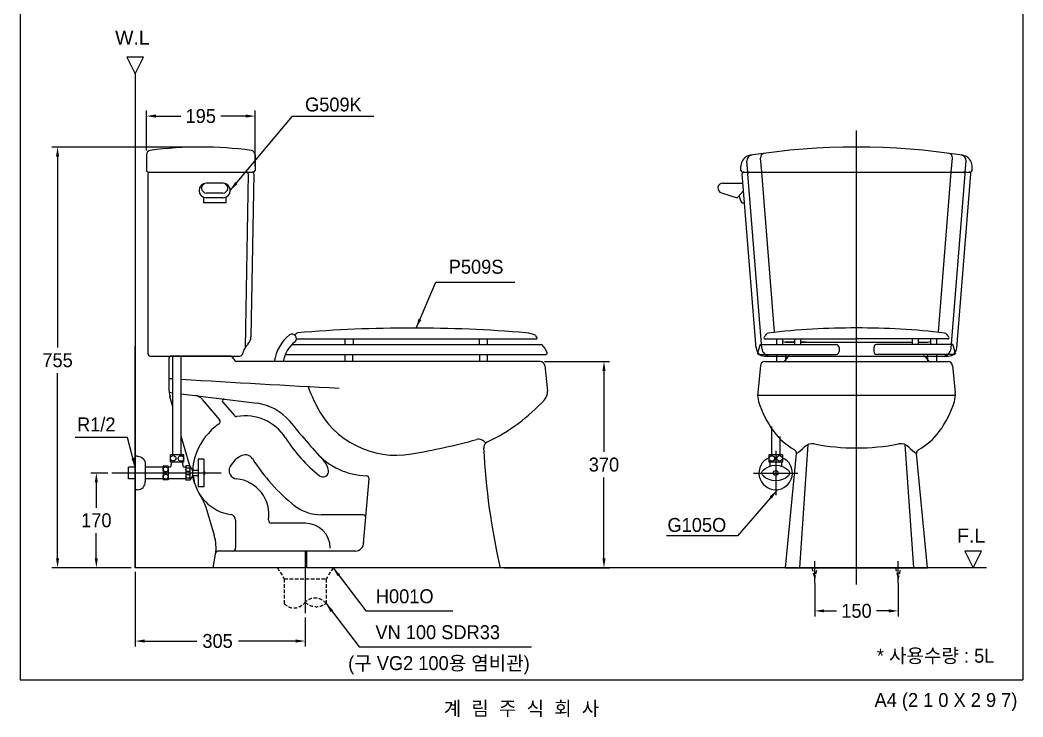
# Model space of a CAD drawing. Header units: millimetres. Extents: x 0 to 1800, y -67 to 2530.
# Drawn here: x 0 to 1800, y -67 to 1184 of the extents above; entities that cross this region are included whole.
import ezdxf
from ezdxf.enums import TextEntityAlignment as Align
from ezdxf.lldxf.tags import DXFTag

# ---------------------------------------------------------------- set-up
doc = ezdxf.new("R2010")
doc.units = ezdxf.units.MM
doc.linetypes.add('DASHED2', pattern=[9.525, 6.35, -3.175])
for name, color, linetype in [('TEXT', 7, 'Continuous'), ('내부선 및 부속', 4, 'Continuous'), ('도각라인', 255, 'Continuous'), ('외형선', 3, 'Continuous'), ('점선', 6, 'DASHED2'), ('중심선', 1, 'DASHED'), ('치수선', 7, 'Continuous')]:
    doc.layers.add(name, color=color, linetype=linetype)
doc.styles.add('____', font='')
doc.styles.add('타이틀', font='H2GTRM.TTF', dxfattribs={"height": 25})
doc.styles.get('____').set_extended_font_data('굴림')
tags = doc.linetypes.add('DASHDOT', pattern=[70, 31, -13, 13, -13]).pattern_tags.tags
tags[10:11] = [DXFTag(74, 4), DXFTag(75, 0), DXFTag(340, '0'), DXFTag(46, 0.0), DXFTag(50, 0.0), DXFTag(44, 0.0), DXFTag(45, 0.0)]
tags[8:9] = [DXFTag(74, 4), DXFTag(75, 0), DXFTag(340, '0'), DXFTag(46, 0.0), DXFTag(50, 0.0), DXFTag(44, 0.0), DXFTag(45, 0.0)]
tags[6:7] = [DXFTag(74, 4), DXFTag(75, 0), DXFTag(340, '0'), DXFTag(46, 0.0), DXFTag(50, 0.0), DXFTag(44, 0.0), DXFTag(45, 0.0)]
tags[4:5] = [DXFTag(74, 4), DXFTag(75, 0), DXFTag(340, '0'), DXFTag(46, 0.0), DXFTag(50, 0.0), DXFTag(44, 0.0), DXFTag(45, 0.0)]
tags = doc.linetypes.add('DASHED', pattern=[25.72, 12.86, -12.86]).pattern_tags.tags
tags[6:7] = [DXFTag(74, 4), DXFTag(75, 0), DXFTag(340, '0'), DXFTag(46, 0.0), DXFTag(50, 0.0), DXFTag(44, 0.0), DXFTag(45, 0.0)]
tags[4:5] = [DXFTag(74, 4), DXFTag(75, 0), DXFTag(340, '0'), DXFTag(46, 0.0), DXFTag(50, 0.0), DXFTag(44, 0.0), DXFTag(45, 0.0)]
doc.dimstyles.new('MSADIM', dxfattribs={"dimtxt": 33, "dimasz": 17, "dimexe": 10, "dimexo": 7.5, "dimgap": 10, "dimtad": 0, "dimtih": 1, "dimtoh": 1, "dimdec": 0, "dimzin": 1, "dimdsep": 46, "dimtxsty": '____', "dimcen": 11.25, "dimadec": 0, "dimazin": 0, "dimtfac": 1, "dimtdec": 0, "dimtix": 1, "dimtmove": 0, "dimatfit": 3, "dimfxl": 1, "dimtolj": 1, "dimtzin": 1, "dimarcsym": 0})

# ---------------------------------------------------------------- blocks, each defined once
blk = doc.blocks.new('*D2')
at = {"layer": '치수선', "color": 0, "linetype": 'Continuous', "lineweight": -2, "transparency": 16777216}
for p, q in [((1426.2, 173.4), (1426.2, 113.4)), ((1576.2, 173.4), (1576.2, 113.4)), ((1443.2, 123.4), (1465.3, 123.4)), ((1559.2, 123.4), (1537.2, 123.4))]:
    blk.add_line(p, q, dxfattribs=at)
at = {"layer": '치수선', "color": 0, "linetype": 'Continuous', "transparency": 16777216}
for points in [[(1443.2, 126.2), (1443.2, 120.6), (1426.2, 123.4)], [(1559.2, 126.2), (1559.2, 120.6), (1576.2, 123.4)]]:
    blk.add_solid(points, dxfattribs=at)
at = {"layer": '치수선', "color": 0, "linetype": 'Continuous', "transparency": 16777216, "insert": (1501.2, 123.4), "char_height": 25, "attachment_point": 5, "style": '____'}
blk.add_mtext('\\A1;150', dxfattribs=at)
blk = doc.blocks.new('*D7')
at = {"layer": '치수선', "color": 0, "linetype": 'Continuous', "lineweight": -2, "transparency": 16777216}
for p, q in [((157.3, 370.9), (126.9, 370.9)), ((136.9, 353.9), (136.9, 308.7)), ((136.9, 217.9), (136.9, 263)), ((199.3, 200.9), (126.9, 200.9))]:
    blk.add_line(p, q, dxfattribs=at)
at = {"layer": '치수선', "color": 0, "linetype": 'Continuous', "transparency": 16777216}
for points in [[(134.1, 353.9), (139.7, 353.9), (136.9, 370.9)], [(134.1, 217.9), (139.7, 217.9), (136.9, 200.9)]]:
    blk.add_solid(points, dxfattribs=at)
at = {"layer": '치수선', "color": 0, "linetype": 'Continuous', "transparency": 16777216, "insert": (136.9, 285.9), "char_height": 25, "attachment_point": 5, "style": '____'}
blk.add_mtext('\\A1;170', dxfattribs=at)
blk = doc.blocks.new('*D8')
at = {"layer": '치수선', "color": 0, "linetype": 'Continuous', "lineweight": -2, "transparency": 16777216}
for p, q in [((316.8, 955.9), (57.3, 955.9)), ((67.3, 938.9), (67.3, 596)), ((67.3, 217.9), (67.3, 550.4)), ((199.3, 200.9), (57.3, 200.9))]:
    blk.add_line(p, q, dxfattribs=at)
at = {"layer": '치수선', "color": 0, "linetype": 'Continuous', "transparency": 16777216}
for points in [[(64.5, 938.9), (70.1, 938.9), (67.3, 955.9)], [(64.5, 217.9), (70.1, 217.9), (67.3, 200.9)]]:
    blk.add_solid(points, dxfattribs=at)
at = {"layer": '치수선', "color": 0, "linetype": 'Continuous', "transparency": 16777216, "insert": (67.3, 573.2), "char_height": 25, "attachment_point": 5, "style": '____'}
blk.add_mtext('\\A1;755', dxfattribs=at)
blk = doc.blocks.new('*D9')
at = {"layer": '치수선', "color": 0, "linetype": 'Continuous', "lineweight": -2, "transparency": 16777216}
for p, q in [((206.8, 193.4), (206.8, 59.3)), ((511.8, 111.6), (511.8, 59.3)), ((223.8, 69.3), (317.2, 69.3)), ((494.8, 69.3), (391.8, 69.3))]:
    blk.add_line(p, q, dxfattribs=at)
at = {"layer": '치수선', "color": 0, "linetype": 'Continuous', "transparency": 16777216}
for points in [[(223.8, 72.2), (223.8, 66.5), (206.8, 69.3)], [(494.8, 72.2), (494.8, 66.5), (511.8, 69.3)]]:
    blk.add_solid(points, dxfattribs=at)
at = {"layer": '치수선', "color": 0, "linetype": 'Continuous', "transparency": 16777216, "insert": (354.5, 69.3), "char_height": 25, "attachment_point": 5, "style": '____'}
blk.add_mtext('\\A1;305', dxfattribs=at)
blk = doc.blocks.new('*D12')
at = {"layer": '치수선', "color": 0, "linetype": 'Continuous', "lineweight": -2, "transparency": 16777216}
for p, q in [((941.3, 570.9), (1058, 570.9)), ((1048, 553.9), (1048, 408.7)), ((1048, 217.9), (1048, 363)), ((869.3, 200.9), (1058, 200.9))]:
    blk.add_line(p, q, dxfattribs=at)
at = {"layer": '치수선', "color": 0, "linetype": 'Continuous', "transparency": 16777216}
for points in [[(1045.2, 553.9), (1050.9, 553.9), (1048, 570.9)], [(1045.2, 217.9), (1050.9, 217.9), (1048, 200.9)]]:
    blk.add_solid(points, dxfattribs=at)
at = {"layer": '치수선', "color": 0, "linetype": 'Continuous', "transparency": 16777216, "insert": (1048, 385.9), "char_height": 25, "attachment_point": 5, "style": '____'}
blk.add_mtext('\\A1;370', dxfattribs=at)
blk = doc.blocks.new('*D14')
at = {"layer": '치수선', "color": 0, "linetype": 'Continuous', "lineweight": -2, "transparency": 16777216}
for p, q in [((226.8, 949.5), (226.8, 1021.5)), ((243.8, 1011.5), (288.3, 1011.5)), ((404.8, 1011.5), (360.2, 1011.5)), ((421.8, 921.4), (421.8, 1021.5))]:
    blk.add_line(p, q, dxfattribs=at)
at = {"layer": '치수선', "color": 0, "linetype": 'Continuous', "transparency": 16777216}
for points in [[(243.8, 1014.4), (243.8, 1008.7), (226.8, 1011.5)], [(404.8, 1014.4), (404.8, 1008.7), (421.8, 1011.5)]]:
    blk.add_solid(points, dxfattribs=at)
at = {"layer": '치수선', "color": 0, "linetype": 'Continuous', "transparency": 16777216, "insert": (324.3, 1011.5), "char_height": 25, "attachment_point": 5, "style": '____'}
blk.add_mtext('\\A1;195', dxfattribs=at)

msp = doc.modelspace()

# ---------------------------------------------------------------- linework, layer by layer
msp.add_line((1270.5, 258), (1160.4, 258))
at = {"layer": '내부선 및 부속'}
for p, q in [((1331.1, 910.9), (1329.1, 936.2)), ((1671.4, 910.9), (1673.4, 936.2)), ((1306, 910.9), (1304.4, 930.8)), ((1696.5, 910.9), (1698.1, 930.8)), ((232.3, 910.9), (416.3, 910.9)), ((409.3, 907.8), (403.9, 595.6)), ((1299.2, 910.9), (1703.2, 910.9)), ((1331.3, 594.7), (1306.3, 907.6)), ((1354, 624.3), (1331.1, 910.9)), ((1648.5, 624.3), (1671.4, 910.9)), ((1671.2, 594.7), (1696.2, 907.6)), ((1374, 605.9), (1389.8, 605.9)), ((1389.8, 605.9), (1374, 605.9)), ((1400.7, 605.9), (1601, 605.9)), ((1411.6, 605.9), (1400.7, 605.9)), ((1611.9, 605.9), (1628.5, 605.9)), ((267.4, 515.9), (274.3, 515)), ((289.3, 513.1), (425.5, 496)), ((1323.7, 510.9), (1678.7, 510.9)), ((326.8, 503.1), (358, 466.5)), ((363.6, 498.5), (384.6, 473.9)), ((1414.2, 421.9), (1398.7, 200.9)), ((1588.3, 421.9), (1603.7, 200.9)), ((616.7, 244.6), (626.4, 360.5)), ((615.6, 295.9), (541.2, 295.9)), ((386.8, 286.3), (386.8, 235.9)), ((512.1, 280.9), (451.1, 280.9))]:
    msp.add_line(p, q, dxfattribs=at)
at = {"layer": '내부선 및 부속', "linetype": 'Continuous'}
for p, q in [((364.3, 890.9), (334.3, 890.9)), ((1261.6, 891.3), (1297.6, 890.9)), ((329.3, 865.9), (329.3, 855.9)), ((364.3, 864.9), (334.3, 864.9)), ((363.9, 873.3), (334.6, 873.3)), ((369.3, 865.9), (369.3, 855.9)), ((1258.9, 873.7), (1287.3, 865)), ((1287.3, 865), (1298.7, 877.2)), ((369.3, 855.9), (329.3, 855.9)), ((1295.7, 855.9), (1300.4, 855.9)), ((927.7, 614.8), (925.6, 617.4)), ((487.7, 601.3), (936.2, 601.3)), ((496, 611.5), (926.4, 611.5)), ((583.2, 611.5), (583.2, 601.3)), ((597.6, 611.5), (597.6, 601.3)), ((824.1, 611.5), (824.1, 601.3)), ((838.5, 611.5), (838.5, 601.3)), ((925.6, 611.5), (926.1, 611.5)), ((1328.5, 601.3), (1465, 601.3)), ((1337.2, 611.5), (1501.2, 611.5)), ((1357.6, 611.5), (1357.6, 601.3)), ((1368.5, 611.5), (1368.5, 601.3)), ((1389.8, 611.5), (1389.8, 601.3)), ((1400.7, 611.5), (1400.7, 601.3)), ((1470, 596.3), (1470, 588.8)), ((1665.3, 611.5), (1501.2, 611.5)), ((1532.4, 596.3), (1532.4, 588.8)), ((1673.9, 601.3), (1537.4, 601.3)), ((1601, 611.5), (1601, 601.3)), ((1611.9, 611.5), (1611.9, 601.3)), ((1634, 611.5), (1634, 601.3)), ((1644.9, 611.5), (1644.9, 601.3)), ((274.3, 403.6), (274.3, 580.9)), ((289.3, 403.6), (289.3, 580.9)), ((476.1, 583.8), (944.1, 583.8)), ((583.2, 583.8), (583.2, 570.9)), ((596.9, 583.8), (596.9, 570.9)), ((824.8, 583.8), (824.8, 570.9)), ((838.5, 583.8), (838.5, 570.9)), ((1325.8, 583.8), (1465, 583.8)), ((1357.6, 583.8), (1357.6, 570.9)), ((1373.9, 583.8), (1373.9, 570.9)), ((1676.7, 583.8), (1537.4, 583.8)), ((1628.6, 583.8), (1628.6, 570.9)), ((1644.9, 583.8), (1644.9, 570.9)), ((1348.7, 454.6), (1348.7, 403.6)), ((1363.7, 436.4), (1363.7, 403.6)), ((210.8, 400.9), (206.8, 400.9)), ((293.8, 403.6), (269.8, 403.6)), ((269.8, 390.6), (269.8, 403.6)), ((293.8, 390.6), (293.8, 403.6)), ((1344.2, 403.6), (1344.2, 390.6)), ((1368.2, 403.6), (1344.2, 403.6)), ((1368.2, 403.6), (1368.2, 390.6)), ((194.8, 360.6), (194.8, 381.1)), ((206.8, 381.1), (194.8, 381.1)), ((224.8, 386.9), (224.8, 354.9)), ((256.8, 381.1), (224.8, 381.1)), ((256.8, 383.4), (256.8, 358.4)), ((265.8, 383.4), (256.8, 383.4)), ((265.8, 383.4), (265.8, 358.4)), ((270.3, 381.1), (265.8, 381.1)), ((293.8, 390.6), (269.8, 390.6)), ((271.8, 390.6), (270.3, 381.1)), ((293.3, 381.1), (291.8, 390.6)), ((297.8, 381.1), (293.3, 381.1)), ((304.8, 383.9), (297.8, 383.9)), ((297.8, 383.9), (297.8, 357.9)), ((304.8, 383.9), (304.8, 357.9)), ((304.8, 383.9), (309.8, 375.6)), ((319.8, 395.9), (319.8, 345.9)), ((329.8, 395.9), (319.8, 395.9)), ((329.8, 395.9), (329.8, 345.9)), ((1368.2, 390.6), (1344.2, 390.6)), ((1345.7, 390.6), (1345.7, 383.2)), ((1366.7, 390.6), (1366.7, 383.2)), ((206.8, 360.6), (194.8, 360.6)), ((256.8, 360.6), (224.8, 360.6)), ((297.8, 360.6), (265.8, 360.6)), ((309.8, 366.1), (304.8, 357.9)), ((309.8, 375.6), (309.8, 366.1)), ((319.8, 375.6), (309.8, 375.6)), ((319.8, 366.1), (309.8, 366.1)), ((265.8, 358.4), (256.8, 358.4)), ((304.8, 357.9), (297.8, 357.9)), ((329.8, 345.9), (319.8, 345.9)), ((210.8, 340.9), (206.8, 340.9))]:
    msp.add_line(p, q, dxfattribs=at)
at = {"layer": '내부선 및 부속', "linetype": 'Continuous', "flags": 128}
for points in [[(210.8, 400.9, -0.414214), (224.8, 386.9)], [(1333.5, 376, -0.388889), (1379, 376)], [(329.8, 375.4, -0.31563), (329.8, 366.4)], [(1333.5, 365.7, -0.44), (1333.5, 376)], [(1379, 365.7, -0.388889), (1333.5, 365.7)], [(1379, 376, -0.44), (1379, 365.7)]]:
    msp.add_lwpolyline(points, format="xyb", dxfattribs=at)
at = {"layer": '내부선 및 부속', "linetype": 'Continuous'}
for centre, radius in [((274.8, 397.3), 5), ((288.8, 397), 5), ((1349.3, 397), 5), ((1363.2, 397.3), 5), ((261.3, 377.4), 4.5), ((301.3, 376.9), 3.5), ((261.3, 364.4), 4.5), ((301.3, 364.9), 3.5), ((1356.2, 370.9), 4.5)]:
    msp.add_circle(centre, radius, dxfattribs=at)
at = {"layer": '내부선 및 부속'}
for centre, radius, start, end in [((1314.4, 931.6), 10, 98.7374, 184.5742), ((1337.1, 936.9), 8, 97.6588, 184.5742), ((1665.4, 936.9), 8, 355.4258, 82.3412), ((1688.1, 931.6), 10, 355.4258, 81.2626), ((406.3, 907.9), 3, 359.0195, 90), ((1309.3, 907.9), 3, 90, 184.5742), ((1693.2, 907.9), 3, 355.4258, 90), ((1374, 625.9), 20, 184.5742, 187.0905), ((1628.5, 625.9), 20, 352.9096, 355.4258), ((1346.3, 595.9), 15, 184.5742, 270), ((1374, 625.9), 20, 254.0739, 270), ((1628.5, 625.9), 20, 270, 285.9258), ((1656.2, 595.9), 15, 270, 355.4258), ((1463.9, 18856.8), 18355, 266.26053, 266.28399), ((1463.9, 18856.8), 18355, 266.33091, 267.2162), ((849.6, 650), 355, 200.4068, 206.5677), ((311.6, 490.2), 20, 40.4487, 82.8261), ((365.9, 500.5), 3, 82.8261, 220.4487), ((414.3, 406.7), 90, 39.2808, 82.8261), ((675.2, 562.8), 160, 206.5677, 279.7748), ((388.4, 477.2), 5, 220.4487, 280.3156), ((404.5, 388.6), 85, 32.2321, 100.3156), ((423.7, 365.5), 115, 129.7011, 163.7113), ((404.5, 388.6), 85, 123.9534, 129.7011), ((354.2, 463.3), 5, 303.9534, 40.4487), ((1842.4, 1574.8), 1755, 219.2656, 222.3286), ((704.8, 578), 270, 212.2321, 231.7134), ((488.4, 1646.8), 1260, 279.7748, 285.2154), ((823, 416.5), 15, 32.0647, 105.2154), ((1346.6, 476.6), 85, 303.6921, 315.8348), ((1421.9, 403.4), 20, 79.1082, 135.8348), ((1501.2, 815.9), 400, 259.1082, 280.8918), ((1580.6, 403.4), 20, 44.1652, 100.8918), ((1655.9, 476.6), 85, 224.1652, 236.3079), ((390.1, 375.3), 80, 163.7113, 179.8077), ((416.5, 361.1), 45, 113.1207, 151.6562), ((404.5, 388.6), 15, 32.2321, 113.5194), ((704.8, 578), 340, 212.2321, 231.4218), ((625, 490.9), 125, 221.6806, 268.3776), ((390.1, 375.3), 15, 151.6562, 264.0633), ((519.1, 369.4), 35, 10.2431, 42.3286), ((390.1, 375.3), 80, 186.6264, 261.5183), ((381.8, 295.8), 65, 351.8607, 84.0633), ((543.7, 373.9), 10, 231.7134, 10.2431), ((621.4, 360.9), 5, 355.2608, 88.3776), ((541.2, 375.9), 80, 231.0097, 270), ((376.8, 286.3), 10, 0, 81.5183), ((615.6, 290.9), 5, 355.2608, 90), ((451.1, 285.9), 5, 171.8607, 270), ((511.8, 235.9), 45, 0, 90), ((381.8, 235.9), 5, 270, 0)]:
    msp.add_arc(centre, radius, start, end, dxfattribs=at)
at = {"layer": '내부선 및 부속', "linetype": 'Continuous'}
for centre, radius, start, end in [((334.3, 877.9), 13, 90, 270), ((334.6, 882.1), 8.82, 90, 270), ((363.9, 882.1), 8.82, 270, 90), ((364.3, 877.9), 13, 270, 90), ((1261.5, 882.3), 9, 89.4, 253.0627), ((1315.9, 870.7), 25, 184.1191, 216.2699), ((703.3, -1833.3), 2464.4, 85.2209, 94.7792), ((1494.1, -627.9), 1259.1, 89.674, 96.885), ((1508.4, -627.9), 1259.1, 83.115, 90.326), ((529.5, 561.1), 73.8, 128.2835, 172.3899), ((488.1, 612.3), 7.94, 313.9053, 122.6617), ((467.5, 672.5), 58.6, 294.664, 301.4033), ((905.5, 581.4), 41.3, 60.8845, 85.6022), ((926.2, 613.5), 2, 268.7973, 39.2367), ((1337.2, 613.5), 2, 147.4173, 270), ((1407.6, 568.5), 85.7, 143.2068, 147.4173), ((1343.9, 616.2), 6, 96.885, 143.2069), ((1658.6, 616.2), 6, 36.7932, 83.115), ((1594.8, 568.5), 85.7, 32.5827, 36.7931), ((1665.3, 613.5), 2, 270, 32.5827), ((529.5, 561.1), 58, 128.2835, 170.2995), ((916, 577.3), 31.4, 16.6851, 49.8505), ((1407.6, 568.5), 85.7, 157.4398, 168.0631), ((1465, 596.3), 5, 0, 90), ((1537.4, 596.3), 5, 90, 180), ((1594.8, 568.5), 85.7, 11.9369, 22.5602), ((944.1, 585.8), 2, 270, 16.6851), ((1325.8, 585.8), 2, 168.0631, 270), ((1465, 588.8), 5, 270, 0), ((1537.4, 588.8), 5, 180, 270), ((1676.7, 585.8), 2, 270, 11.9369), ((1356.2, 370.9), 30, 113.578, 66.4216), ((210.8, 354.9), 14, 270, 360)]:
    msp.add_arc(centre, radius, start, end, dxfattribs=at)
at = {"layer": '도각라인', "color": 7}
for p, q in [((0, 2530), (0, 0)), ((1800, 2530), (1800, 0)), ((0, 0), (1800, 0))]:
    msp.add_line(p, q, dxfattribs=at)
at = {"layer": '외형선', "linetype": 'Continuous'}
for p, q in [((221.8, 1117.5), (191.8, 1117.5)), ((191.8, 1117.5), (206.8, 1087.5)), ((206.8, 1087.5), (221.8, 1117.5)), ((206.8, 1087.5), (206.8, 200.9)), ((206.8, 200.9), (206.8, 599.3)), ((206.8, 340.9), (206.8, 400.9)), ((1725.7, 230.9), (1695.7, 230.9)), ((1695.7, 230.9), (1710.7, 200.9)), ((1710.7, 200.9), (1725.7, 230.9)), ((1734.3, 200.9), (206.8, 200.9))]:
    msp.add_line(p, q, dxfattribs=at)
at = {"layer": '외형선'}
for p, q in [((226.8, 942), (226.8, 913.9)), ((421.8, 942), (421.8, 913.9)), ((1293.7, 913.9), (1293.7, 921.4)), ((1708.7, 913.9), (1708.7, 921.4)), ((229.3, 907.9), (229.3, 585.9)), ((229.8, 910.9), (232.3, 910.9)), ((419.3, 907.8), (414.3, 615.6)), ((418.8, 910.9), (416.3, 910.9)), ((1321.3, 594.7), (1296.3, 907.6)), ((1296.7, 910.9), (1299.2, 910.9)), ((1299.2, 910.9), (1703.2, 910.9)), ((1681.2, 594.7), (1706.2, 907.6)), ((1703.2, 910.9), (1705.7, 910.9)), ((234.3, 580.9), (394.3, 580.9)), ((376.8, 580.9), (271.8, 580.9)), ((380.8, 578.9), (385.3, 572.9)), ((1336.2, 580.9), (1666.2, 580.9)), ((1377.2, 578.9), (1371.2, 570.9)), ((1381.2, 580.9), (1621.2, 580.9)), ((1625.2, 578.9), (1631.2, 570.9)), ((266.8, 575.9), (266.8, 524.6)), ((933.8, 570.9), (389.3, 570.9)), ((941.7, 563.7), (946.7, 518)), ((1328.8, 563.7), (1323.9, 514.8)), ((1336.7, 570.9), (1665.7, 570.9)), ((1673.7, 563.7), (1678.5, 514.8)), ((274.3, 489.9), (269.1, 508.2)), ((304.5, 383.9), (289.3, 437.2)), ((1373.7, 200.9), (1393.7, 405.9)), ((1628.7, 200.9), (1608.7, 405.9)), ((313.1, 353.5), (309.6, 365.8)), ((348.7, 258.7), (333.8, 308.8)), ((346.8, 200.9), (350.8, 225)), ((601.8, 230.9), (356, 230.9)), ((861.8, 200.9), (346.8, 200.9)), ((1373.7, 200.9), (1628.7, 200.9))]:
    msp.add_line(p, q, dxfattribs=at)
at = {"layer": '외형선', "linetype": 'Continuous', "flags": 128}
msp.add_lwpolyline([(1678.8, 585.9, -0.003413), (1678.7, 585.7)], format="xyb", dxfattribs=at)
at = {"layer": '외형선'}
for centre, radius, start, end in [((324.3, 265.9), 690, 82.4592, 97.5408), ((1501.2, -284.1), 1240, 81.1593, 98.8407), ((234.8, 942), 8, 97.5408, 180), ((413.8, 942), 8, 0, 82.4592), ((1313.7, 921.4), 20, 98.8407, 180), ((1688.7, 921.4), 20, 360, 81.1593), ((229.8, 913.9), 3, 180, 270), ((232.3, 907.9), 3, 90, 180), ((416.3, 907.9), 3, 359.0195, 90), ((418.8, 913.9), 3, 270, 0), ((1296.7, 913.9), 3, 180, 270), ((1299.2, 907.9), 3, 90, 184.5742), ((1703.2, 907.9), 3, 355.4258, 90), ((1705.7, 913.9), 3, 270, 0), ((394.3, 615.9), 20, 317.695, 359.0195), ((442.4, 572.1), 45, 137.695, 164.038), ((1336.2, 595.9), 15, 180, 270), ((1666.2, 595.9), 15, 270, 0), ((234.3, 585.9), 5, 180, 270), ((271.8, 575.9), 5, 90, 180), ((376.8, 575.9), 5, 36.8699, 90), ((394.3, 585.9), 5, 270, 344.038), ((1381.2, 575.9), 5, 90, 143.1301), ((1621.2, 575.9), 5, 36.8699, 90), ((389.3, 575.9), 5, 216.8699, 270), ((933.8, 562.9), 8, 6.1563, 90), ((1336.7, 562.9), 8, 90, 180), ((1665.7, 562.9), 8, 0, 90), ((326.8, 524.6), 60, 180, 196.607), ((926.8, 515.9), 20, 316.4697, 6.1563), ((1363.7, 510.9), 40, 174.3363, 197.1888), ((1638.7, 510.9), 40, 342.8112, 5.6637), ((662.2, 767.3), 385, 307.0132, 316.5778), ((1497.5, 552.2), 180, 197.1888, 216.4568), ((1505, 552.2), 180, 323.5432, 342.8112), ((707.3, 707.4), 310, 295.1287, 307.0132), ((1445.2, 513.6), 115, 216.4568, 241.0722), ((1557.3, 513.6), 115, 298.9278, 323.5432), ((844.1, 415.8), 12, 115.1287, 182.9284), ((2080.4, 479.1), 1250, 182.9284, 192.8606), ((1385.7, 406), 8, 354.4278, 61.0722), ((1616.8, 406), 8, 118.9278, 185.5722), ((252.3, 284.5), 85, 16.607, 33.3905), ((276.8, 237.3), 75, 350.5377, 16.607), ((601.8, 245.9), 15, 270, 0), ((356, 225.9), 5, 90, 171.7886)]:
    msp.add_arc(centre, radius, start, end, dxfattribs=at)
at = {"layer": '외형선', "linetype": 'Continuous'}
msp.add_arc((1334.4, 591.4), 12, 207.251, 208.0328, dxfattribs=at)
msp.add_point((206.8, 234.9), dxfattribs=at)
msp.add_point((206.8, 234.9), dxfattribs=at)
msp.add_point((206.8, 234.9), dxfattribs=at)
msp.add_point((206.8, 234.9), dxfattribs=at)
at = {"layer": '점선'}
for p, q in [((461.8, 200.9), (474.3, 180.9)), ((561.8, 200.9), (549.3, 180.9)), ((1421.2, 200.9), (1426.2, 180.9)), ((1426.2, 180.9), (1431.2, 200.9)), ((1571.2, 200.9), (1576.2, 180.9)), ((1576.2, 180.9), (1581.2, 200.9)), ((474.3, 180.9), (474.3, 136.4)), ((474.3, 180.9), (549.3, 180.9)), ((549.3, 180.9), (549.3, 136.7))]:
    msp.add_line(p, q, dxfattribs=at)
for centre, radius, start, end in [((529.5, 120.9), 25.4, 38.5927, 140.2275), ((491.8, 152.3), 23.6, 222.2205, 320.2275), ((532, 160.3), 29.3, 226.4632, 306.3085)]:
    msp.add_arc(centre, radius, start, end, dxfattribs=at)
at = {"layer": '중심선', "linetype": 'DASHDOT'}
for p, q in [((1501.2, 170.9), (1501.2, 985.9)), ((1356.2, 410.9), (1356.2, 330.9)), ((361.2, 370.9), (164.8, 370.9)), ((1316.2, 370.9), (1396.2, 370.9)), ((511.8, 230.9), (511.8, 119.1)), ((514.3, 230.9), (514.3, 200.9)), ((1426.2, 173.7), (1426.2, 212.5)), ((1576.2, 173.7), (1576.2, 212.5))]:
    msp.add_line(p, q, dxfattribs=at)
at = {"layer": '치수선', "linetype": 'Continuous'}
for p, q in [((505.7, 1011.5), (635.2, 1011.5)), ((763.3, 713.6), (888.3, 713.6)), ((637.9, 123.4), (776.9, 123.4)), ((625.5, 58.7), (917.8, 58.7))]:
    msp.add_line(p, q, dxfattribs=at)

# ---------------------------------------------------------------- texts
at = {"layer": 'TEXT', "style": '타이틀'}
for s, p in [('* 사용수량 : 5L', (1643.3, 42.9)), ('계  림  주  식  회  사', (900, -51.7))]:
    msp.add_text(s, height=25, dxfattribs=at).set_placement(p, align=Align.MIDDLE_CENTER)
msp.add_text('A4 (2 1 0 X 2 9 7)', height=25, dxfattribs=at).set_placement((1790, -36.5), align=Align.MIDDLE_RIGHT)
at = {"layer": 'TEXT', "char_height": 25, "attachment_point": 1, "line_spacing_factor": 0.963855, "style": '타이틀'}
for s, insert, width in [('\\fArial;W.L', (170.6, 1164.9), 248.993), ('\\A1;G509K', (511.5, 1044.8), 248.993), ('\\A1;P509S', (769.4, 753.6), 248.993), ('\\A1;R1/2', (102.3, 470.6), 361.787), ('\\A1; G105O', (1152.9, 290.2), 248.993), ('\\fArial;F.L', (1681.8, 271.1), 248.993), ('\\A1; H001O', (629.5, 162.2), 248.993), ('\\A1;VN 100 SDR33', (637.8, 97.7), 379.657), ('\\A1;(구 VG2 100{\\fGulim|b0|i0|c129|p50;용 염비관)}', (588.9, 42.2), 379.657)]:
    msp.add_mtext(s, dxfattribs=dict(at, insert=insert, width=width))

# ---------------------------------------------------------------- dimensions: what is measured, and where the dimension line sits
at = {"layer": '치수선', "linetype": 'Continuous'}
for base, p1, p2, picture, middle in [((421.8, 1011.5), (226.8, 942), (421.8, 913.9), '*D14', (324.3, 1011.5)), ((1576.2, 123.4), (1426.2, 180.9), (1576.2, 180.9), '*D2', (1501.2, 123.4))]:
    dim = msp.add_linear_dim(base=base, p1=p1, p2=p2, dimstyle='MSADIM', override={"dimtxt": 25}, dxfattribs=at)
    dim.commit()
    dim.dimension.update_dxf_attribs({"geometry": picture, "text_midpoint": middle})
dim = msp.add_linear_dim(base=(67.3, 200.9), p1=(324.3, 955.9), p2=(206.8, 200.9), angle=90, dimstyle='MSADIM', override={"dimtxt": 25}, dxfattribs=at)
dim.commit()
dim.dimension.update_dxf_attribs({"geometry": '*D8', "text_midpoint": (67.3, 573.2), "dimtype": 160})
for base, p1, p2, picture, middle in [((1048, 570.9), (861.8, 200.9), (933.8, 570.9), '*D12', (1048, 385.9)), ((136.9, 200.9), (164.8, 370.9), (206.8, 200.9), '*D7', (136.9, 285.9))]:
    dim = msp.add_linear_dim(base=base, p1=p1, p2=p2, angle=90, dimstyle='MSADIM', override={"dimtxt": 25}, dxfattribs=at)
    dim.commit()
    dim.dimension.update_dxf_attribs({"geometry": picture, "text_midpoint": middle})
dim = msp.add_linear_dim(base=(511.8, 69.3), p1=(206.8, 200.9), p2=(511.8, 119.1), dimstyle='MSADIM', override={"dimtxt": 25}, dxfattribs=at)
dim.commit()
dim.dimension.update_dxf_attribs({"geometry": '*D9', "text_midpoint": (354.5, 69.3), "dimtype": 160})

# ---------------------------------------------------------------- leaders
at = {"layer": '치수선', "linetype": 'Continuous', "annotation_type": 0, "has_hookline": 1, "hookline_direction": 0}
for points in [[(377.2, 878.2), (488.7, 1011.5), (505.7, 1011.5)], [(710.9, 631.1), (746.3, 713.6), (763.3, 713.6)], [(561.8, 200.9), (620.9, 123.4), (637.9, 123.4)], [(549.2, 136.6), (608.5, 58.7), (625.5, 58.7)]]:
    msp.add_leader(points, dimstyle='MSADIM', override={"dimtxt": 25}, dxfattribs=at)
at = {"layer": '치수선', "linetype": 'Continuous'}
msp.add_leader([(206.8, 381.1), (193.1, 434.8), (98.8, 434.8)], dimstyle='MSADIM', override={"dimtxt": 25}, dxfattribs=at)
at = {"layer": '치수선', "linetype": 'Continuous', "annotation_type": 0, "has_hookline": 1, "hookline_direction": 0, "horizontal_direction": (-1, 0, 0)}
msp.add_leader([(1358.4, 339.7), (1287.5, 258), (1270.5, 258)], dimstyle='MSADIM', override={"dimtxt": 25}, dxfattribs=at)

doc.saveas('drawing.dxf')
